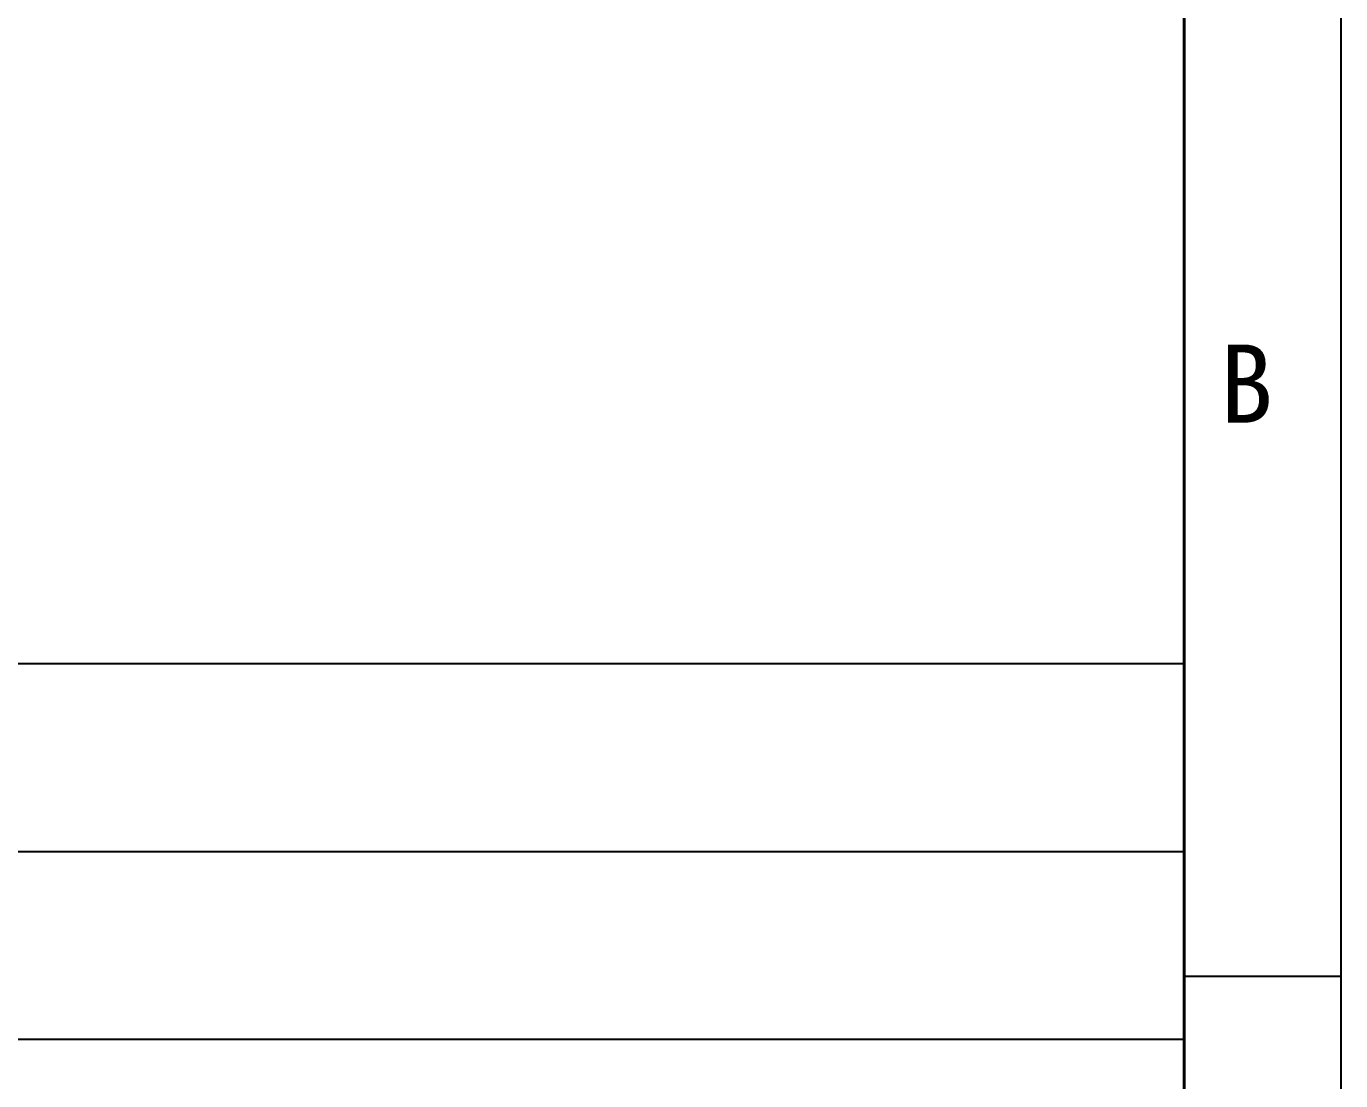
# Model space of a CAD drawing. Header units: millimetres. Extents: x 0 to 87554, y -20854 to 20404.
# Drawn here: x 24826 to 27583, y 2212 to 4423 of the extents above; entities that cross this region are included whole.
import ezdxf
from ezdxf.enums import TextEntityAlignment as Align

# ---------------------------------------------------------------- set-up
doc = ezdxf.new("R2010")
doc.units = ezdxf.units.MM
doc.layers.get('0').update_dxf_attribs({"lineweight": 15})
doc.layers.add('FORM', color=7, linetype='Continuous')
doc.styles.add('KEHUA', font='STFANGSO.TTF')

# ---------------------------------------------------------------- blocks, each defined once
blk = doc.blocks.new('KH01-M017S')
at = {"layer": 'FORM', "color": 8}
for p, q in [((280, 47.00000000000003), (415.0000000000018, 47.00000000000003)), ((350.0000000000018, 41.00000000000003), (415.0000000000018, 41.00000000000003)), ((280, 35.00000000000006), (415.0000000000018, 35.00000000000006))]:
    blk.add_line(p, q, dxfattribs=at)
at = {"layer": 'FORM', "color": 4}
blk.add_line((420, 37), (415.0000000000018, 37), dxfattribs=at)
at = {"layer": 'FORM', "color": 6}
blk.add_lwpolyline([(0, 297), (420, 297), (420, 0), (0, 0)], close=True, dxfattribs=at)
at = {"layer": 'FORM', "color": 8, "lineweight": 40}
blk.add_lwpolyline([(5, 5), (415.0000000000018, 5), (415.0000000000018, 292), (5, 292)], close=True, dxfattribs=at)
at = {"layer": 'FORM', "color": 4, "style": 'KEHUA'}
blk.add_text('B', height=2.5, dxfattribs=at).set_placement((416.1390178454039, 54.68700853517657))
at = {"layer": 'FORM', "color": 8, "style": 'KEHUA'}
blk.add_attdef('公司名称', text='', height=2.500000000000227, dxfattribs=at).set_placement((284.9411450150446, 43.94399829216388), align=Align.MIDDLE_LEFT)
at = {"layer": 'FORM', "color": 4, "style": 'KEHUA'}
for tag, height, p in [('设计者', 2.499999999998636, (369.0710813667883, 43.92963204199535)), ('审核者', 2.499999999998636, (369.0710813667883, 37.92963204199535)), ('工程名称', 2.500000000000227, (299.9098330083671, 37.58542622076348)), ('标准化', 2.499999999998636, (369.0710813667883, 31.92963204199538)), ('批准者', 2.499999999998636, (369.0710813667883, 25.92963204199538))]:
    blk.add_attdef(tag, text='', height=height, dxfattribs=at).set_placement(p, align=Align.MIDDLE_LEFT)
for tag, p in [('图纸名称', (299.9098330083671, 30.8197970452907)), ('产品型号', (299.9098330083671, 24.82023084550681)), ('版本', (299.9098330083671, 18.63800741745877)), ('页码', (299.9098330083671, 12.63800741745845))]:
    blk.add_attdef(tag, p, '', height=2.500000000000227, dxfattribs=at)

msp = doc.modelspace()

# ---------------------------------------------------------------- block references
at = {"xscale": 65.67391285754275, "yscale": 65.67391285754275, "zscale": 65.67391285754275}
msp.add_blockref('KH01-M017S', (0, 0), dxfattribs=at)

doc.saveas('drawing.dxf')
